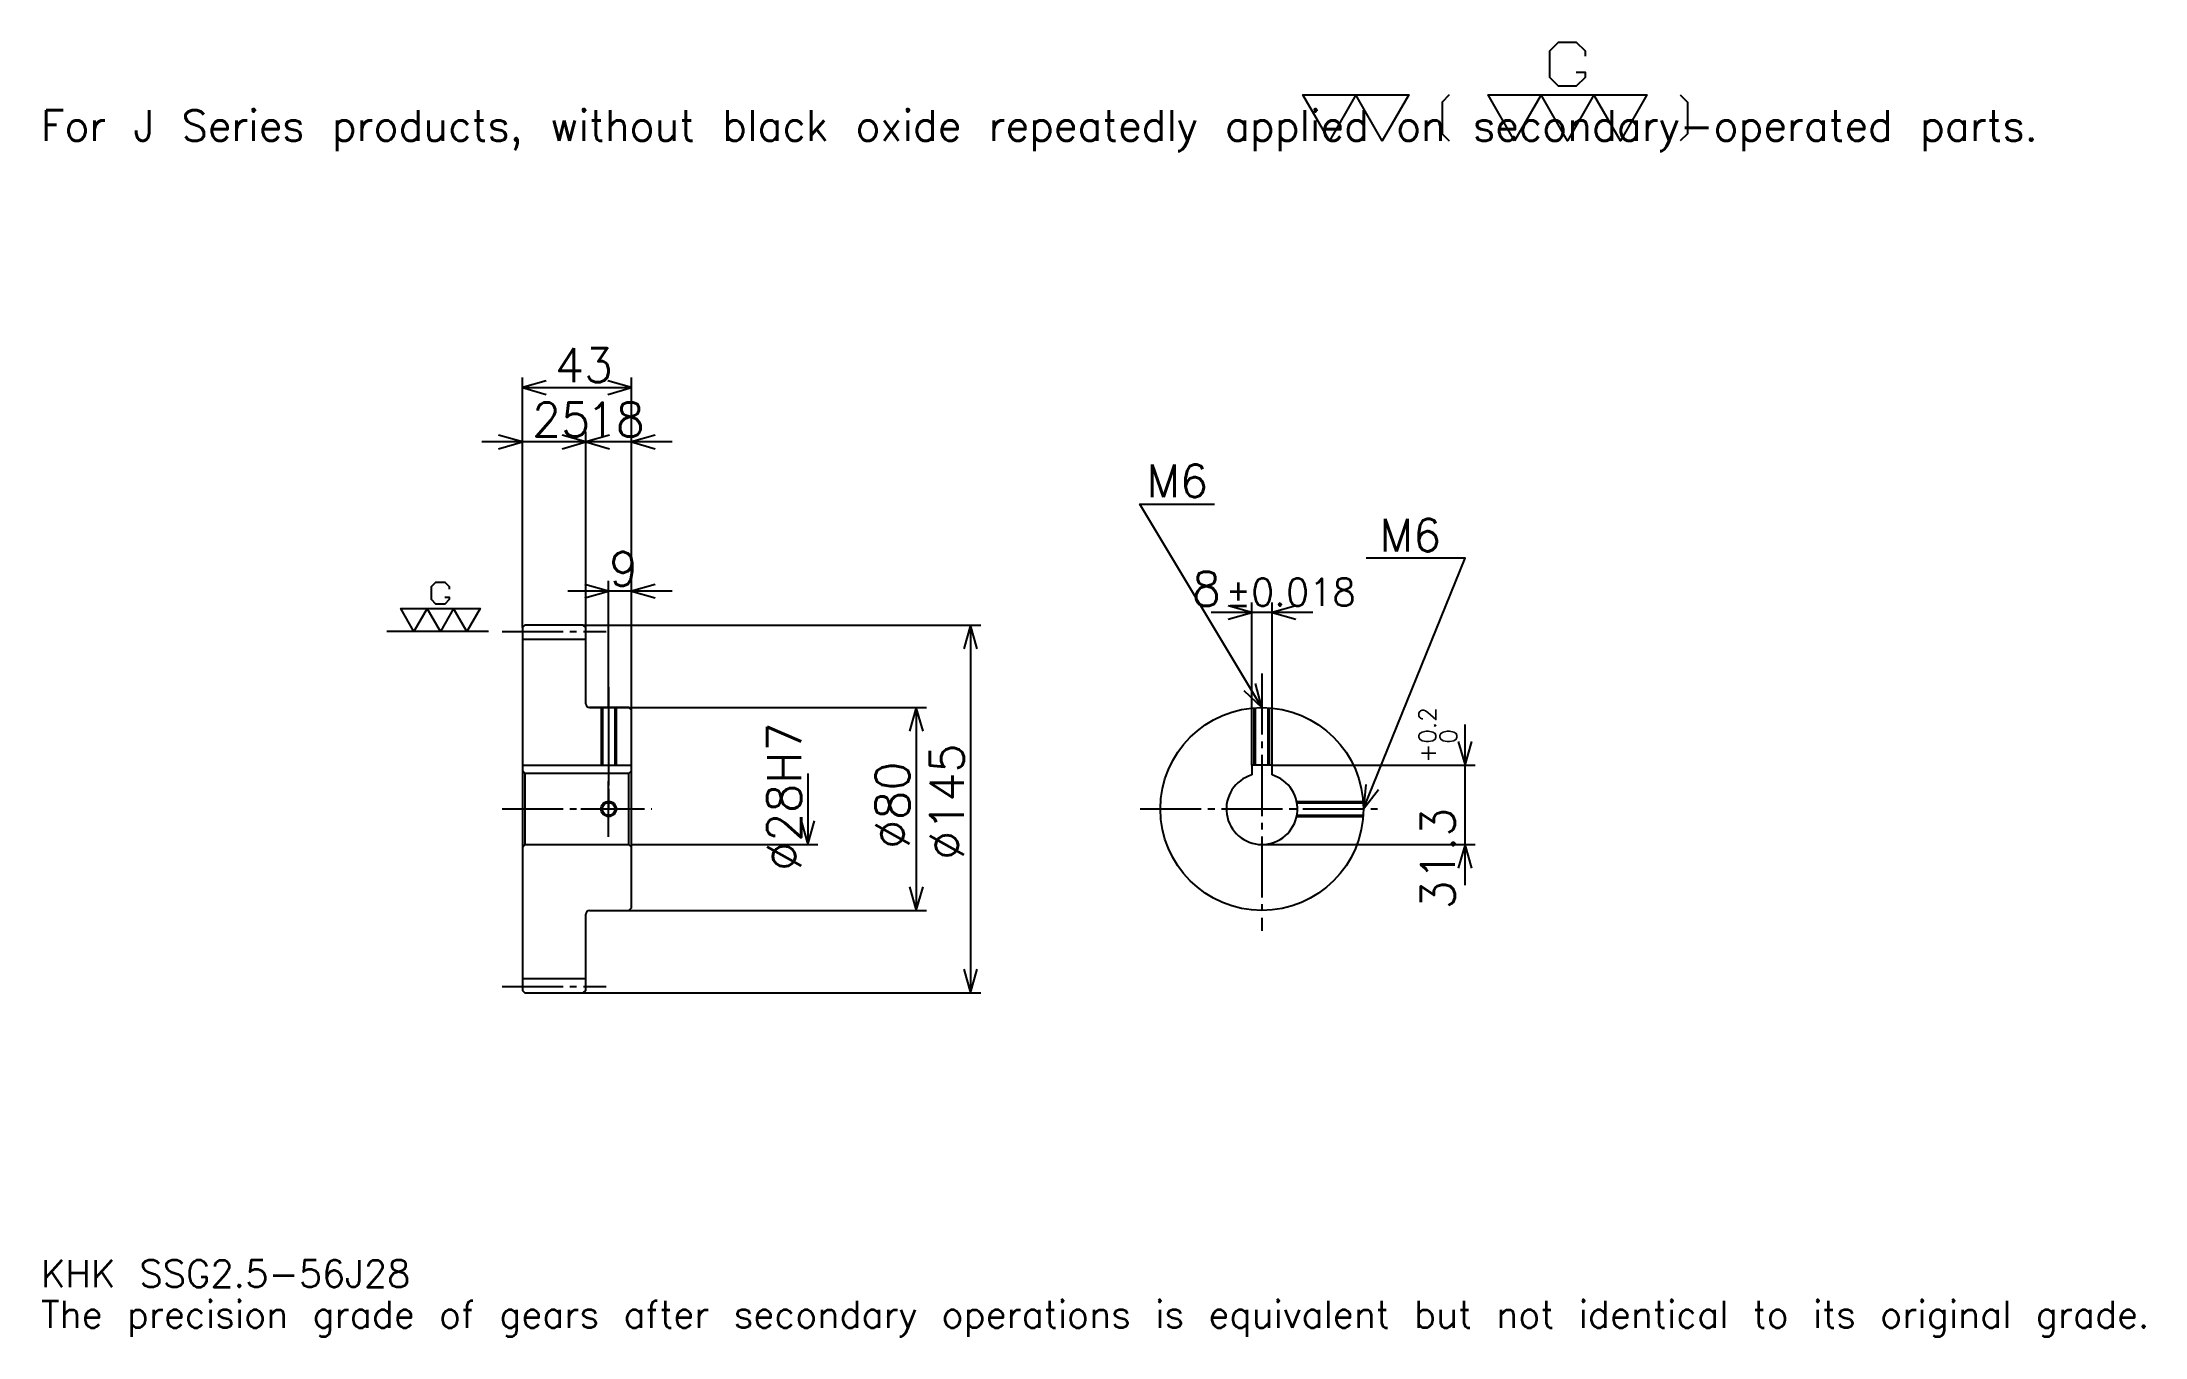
# Model space of a CAD drawing. Extents: x 27 to 856, y 10 to 520.
import ezdxf

# ---------------------------------------------------------------- set-up
doc = ezdxf.new("R2010")
doc.units = 0
doc.linetypes.add('DASHDOT', pattern=[32.086956, 24.065217, -2.673913, 2.673913, -2.673913])
doc.layers.get('0').update_dxf_attribs({"linetype": 'CONTINUOUS'})
doc.layers.add('DASHDOT', color=6, linetype='DASHDOT')
doc.styles.add('KANJI', font='TXT', dxfattribs={"bigfont": 'BIGFONT'})

msp = doc.modelspace()

# ---------------------------------------------------------------- linework, layer by layer
at = {"color": 5}
for p, q in [((216.586945, 290.423889), (216.586945, 388.021729)), ((216.586945, 384.010864), (259.586945, 384.010864)), ((259.586945, 290.423889), (259.586945, 388.021729)), ((241.586945, 290.423889), (241.586945, 366.630432)), ((257.630432, 362.619568), (200.543472, 362.619568)), ((275.630432, 362.619568), (225.543472, 362.619568)), ((250.586945, 290.423889), (250.586945, 307.804352)), ((275.630432, 303.793457), (234.543472, 303.793457)), ((504.152161, 235.223907), (504.152161, 299.369568)), ((512.152161, 235.223907), (512.152161, 299.369568)), ((216.586945, 289.423889), (216.586945, 290.423889)), ((240.586945, 290.423889), (259.586945, 290.423889)), ((241.586945, 289.423889), (241.586945, 290.423889)), ((250.586945, 257.923889), (250.586945, 290.423889)), ((250.586945, 257.923889), (250.586945, 290.423889)), ((259.586945, 290.423889), (397.293457, 290.423889)), ((259.586945, 256.923889), (259.586945, 290.423889)), ((393.282593, 290.423889), (393.282593, 145.423904)), ((528.195679, 295.358704), (488.108673, 295.358704)), ((243.086945, 257.923889), (259.586945, 257.923889)), ((259.586945, 257.923889), (375.902161, 257.923889)), ((371.891296, 257.923889), (371.891296, 177.923904)), ((588.260864, 187.880432), (588.260864, 251.26738)), ((512.152161, 235.223907), (592.271729, 235.223907)), ((329.108673, 231.923904), (329.108673, 203.923904)), ((259.586945, 203.923904), (333.119568, 203.923904)), ((508.152161, 203.923904), (592.271729, 203.923904)), ((243.086945, 177.923904), (259.586945, 177.923904)), ((259.586945, 177.923904), (375.902161, 177.923904)), ((240.586945, 145.423904), (259.586945, 145.423904)), ((259.586945, 145.423904), (397.293457, 145.423904))]:
    msp.add_line(p, q, dxfattribs=at)
at = {"color": 7}
msp.add_line((203.217377, 287.923889), (163.108688, 287.923889), dxfattribs=at)
at = {"color": 4}
for p, q in [((216.586945, 284.798889), (241.586945, 284.798889)), ((216.586945, 235.223907), (259.586945, 235.223907)), ((258.586945, 231.923904), (259.586945, 232.923904)), ((217.586945, 231.923904), (217.586945, 203.923904)), ((258.586945, 203.923904), (259.586945, 202.923904)), ((216.586945, 151.048904), (241.586945, 151.048904))]:
    msp.add_line(p, q, dxfattribs=at)
at = {"color": 7}
for points in [[(632.113037, 508.417816), (635.589111, 508.417816), (635.589111, 506.332184), (632.113037, 502.856079), (625.160889, 502.856079), (621.684753, 506.332184), (621.684753, 516.760437), (625.160889, 520.236511), (632.113037, 520.236511), (635.589111, 516.760437), (635.589111, 514.674805)], [(534.782593, 481.304352), (524.354309, 499.380005), (566.067383, 499.380005), (555.639099, 481.304352), (545.210876, 499.380005), (534.782593, 481.304352)], [(582.057373, 499.380005), (579.276489, 496.599121), (579.276489, 484.085236), (582.057373, 481.304352)], [(607.780396, 481.304352), (597.352173, 499.380005), (659.921753, 499.380005), (649.493469, 481.304352), (639.065186, 499.380005), (628.636963, 481.304352), (618.208679, 499.380005), (607.780396, 481.304352)], [(673.130859, 499.380005), (675.911743, 496.599121), (675.911743, 484.085236), (673.130859, 481.304352)], [(185.970642, 301.480652), (187.708679, 301.480652), (187.708679, 300.437805), (185.970642, 298.699768), (182.494553, 298.699768), (180.756516, 300.437805), (180.756516, 305.651947), (182.494553, 307.389984), (185.970642, 307.389984), (187.708679, 305.651947), (187.708679, 304.609131)], [(173.804337, 287.923889), (168.59021, 296.961731), (199.874985, 296.961731), (194.660858, 287.923889), (189.446732, 296.961731), (184.232605, 287.923889), (179.018463, 296.961731), (173.804337, 287.923889)]]:
    msp.add_lwpolyline(points, dxfattribs=at)
at = {"color": 5}
for points in [[(225.945648, 386.684784), (216.586945, 384.010864), (225.945648, 381.336945)], [(250.228241, 381.336945), (259.586945, 384.010864), (250.228241, 386.684784)], [(207.228241, 359.945618), (216.586945, 362.619568), (207.228241, 365.293457)], [(232.228241, 359.945618), (241.586945, 362.619568), (232.228241, 365.293457)], [(250.945648, 365.293457), (241.586945, 362.619568), (250.945648, 359.945618)], [(268.945648, 365.293457), (259.586945, 362.619568), (268.945648, 359.945618)], [(508.152161, 257.923889), (460.021729, 338.141296), (489.434784, 338.141296)], [(548.152161, 217.923904), (588.260864, 316.75), (549.221741, 316.75)], [(241.228241, 301.119568), (250.586945, 303.793457), (241.228241, 306.467377)], [(268.945648, 306.467377), (259.586945, 303.793457), (268.945648, 301.119568)], [(395.956512, 281.065216), (393.282593, 290.423889), (390.608673, 281.065216)], [(494.793457, 292.684784), (504.152161, 295.358704), (494.793457, 298.032593)], [(521.510864, 298.032593), (512.152161, 295.358704), (521.510864, 292.684784)], [(501.044281, 264.573212), (508.152161, 257.923889), (505.630005, 267.324646)], [(374.565216, 248.565216), (371.891296, 257.923889), (369.217377, 248.565216)], [(585.586914, 244.582596), (588.260864, 235.223907), (590.934814, 244.582596)], [(549.19397, 227.601181), (548.152161, 217.923904), (554.149231, 225.590073)], [(326.434753, 213.282593), (329.108673, 203.923904), (331.782593, 213.282593)], [(590.934814, 194.565216), (588.260864, 203.923904), (585.586914, 194.565216)], [(369.217377, 187.282593), (371.891296, 177.923904), (374.565216, 187.282593)], [(390.608673, 154.782593), (393.282593, 145.423904), (395.956512, 154.782593)]]:
    msp.add_lwpolyline(points, dxfattribs=at)
at = {"color": 4}
for points in [[(241.586945, 259.423889), (241.586945, 289.423889), (240.586945, 290.423889), (217.586945, 290.423889), (216.586945, 289.423889), (216.586945, 202.923904)], [(243.086945, 177.923904), (258.586945, 177.923904), (259.586945, 178.923904), (259.586945, 256.923889), (258.586945, 257.923889), (243.086945, 257.923889)], [(247.586945, 257.923889), (247.586945, 235.223907)], [(248.126953, 257.923889), (248.126953, 235.223907)], [(253.046936, 257.923889), (253.046936, 235.223907)], [(253.586945, 257.923889), (253.586945, 235.223907)], [(505.152161, 235.223907), (505.152161, 257.811249)], [(505.692169, 235.223907), (505.692169, 257.848175)], [(510.612152, 235.223907), (510.612152, 257.848175)], [(511.152161, 235.223907), (511.152161, 257.811249)], [(216.586945, 202.923904), (217.586945, 203.923904), (258.586945, 203.923904), (258.586945, 231.923904), (217.586945, 231.923904), (216.586945, 232.923904)], [(512.152161, 231.340317), (512.152161, 235.223907), (504.152161, 235.223907), (504.152161, 231.340317)], [(521.826965, 220.923904), (548.03949, 220.923904)], [(521.934326, 220.383911), (548.076416, 220.383911)], [(521.826965, 214.923904), (548.03949, 214.923904)], [(521.934326, 215.463898), (548.076416, 215.463898)], [(216.586945, 202.923904), (216.586945, 146.423904), (217.586945, 145.423904), (240.586945, 145.423904), (241.586945, 146.423904), (241.586945, 176.423904)]]:
    msp.add_lwpolyline(points, dxfattribs=at)
for centre, radius in [((508.152161, 217.923904), 40), ((250.586945, 217.923904), 2.46)]:
    msp.add_circle(centre, radius, dxfattribs=at)
at = {"color": 7}
msp.add_circle((250.586945, 217.923904), 3, dxfattribs=at)
at = {"color": 4}
for centre, radius, start, end in [((243.086945, 259.423889), 1.5, 180, 270), ((508.152161, 217.923904), 14, 106.601549926, 73.398450074), ((243.086945, 176.423904), 1.5, 90, 180)]:
    msp.add_arc(centre, radius, start, end, dxfattribs=at)
at = {"layer": 'DASHDOT', "color": 7}
for p, q in [((208.565201, 287.923889), (249.608688, 287.923889)), ((508.152161, 271.293457), (508.152161, 169.902161)), ((250.586945, 257.923889), (250.586945, 217.923904)), ((208.565201, 217.923904), (267.608673, 217.923904)), ((460.130432, 217.923904), (556.173889, 217.923904)), ((208.565201, 147.923904), (249.608688, 147.923904))]:
    msp.add_line(p, q, dxfattribs=at)
for points in [[(250.586945, 265.945648), (250.586945, 227.202164)], [(250.586945, 206.902161), (250.586945, 228.945648)], [(239.565201, 217.923904), (261.608673, 217.923904)]]:
    msp.add_lwpolyline(points, dxfattribs=at)

# ---------------------------------------------------------------- texts
at = {"color": 7, "style": 'KANJI'}
for s, height, p in [('For J Series products, without black oxide repeatedly applied on secondary-operated parts.', 12.032609, (26.73913, 481.304352)), ('43', 13.369565, (229.396729, 386.149994)), ('25', 13.369565, (220.396729, 364.758667)), ('18', 13.369565, (241.896729, 364.758667)), ('M6', 12.834783, (462.695618, 340.815216)), ('M6', 12.834783, (554.56958, 319.423889)), ('9', 13.369565, (250.741837, 305.932617)), ('8', 13.369565, (480.554718, 298.032593)), ('%%p0.018', 10.695652, (493.788971, 298.032593)), ('KHK SSG2.5-56J28', 10.695652, (26.73913, 29.413044)), ('The precision grade of gears after secondary operations is equivalent but not identical to its original grade.', 10.695652, (26.73913, 13.369565))]:
    msp.add_text(s, height=height, dxfattribs=at).set_placement(p)
for s, height, p in [('0.2', 6.684783, (576.763062, 243.678207)), ('%%c28H7', 13.369565, (326.434753, 193.524445)), ('%%c145', 13.369565, (390.608673, 197.869568)), ('+', 6.684783, (576.763062, 236.191254)), ('0', 6.684783, (585.052124, 243.678207)), ('%%c80', 13.369565, (369.217377, 202.214661)), ('31.3', 13.369565, (584.25, 178.322479))]:
    msp.add_text(s, height=height, rotation=90, dxfattribs=at).set_placement(p)

doc.saveas('drawing.dxf')
